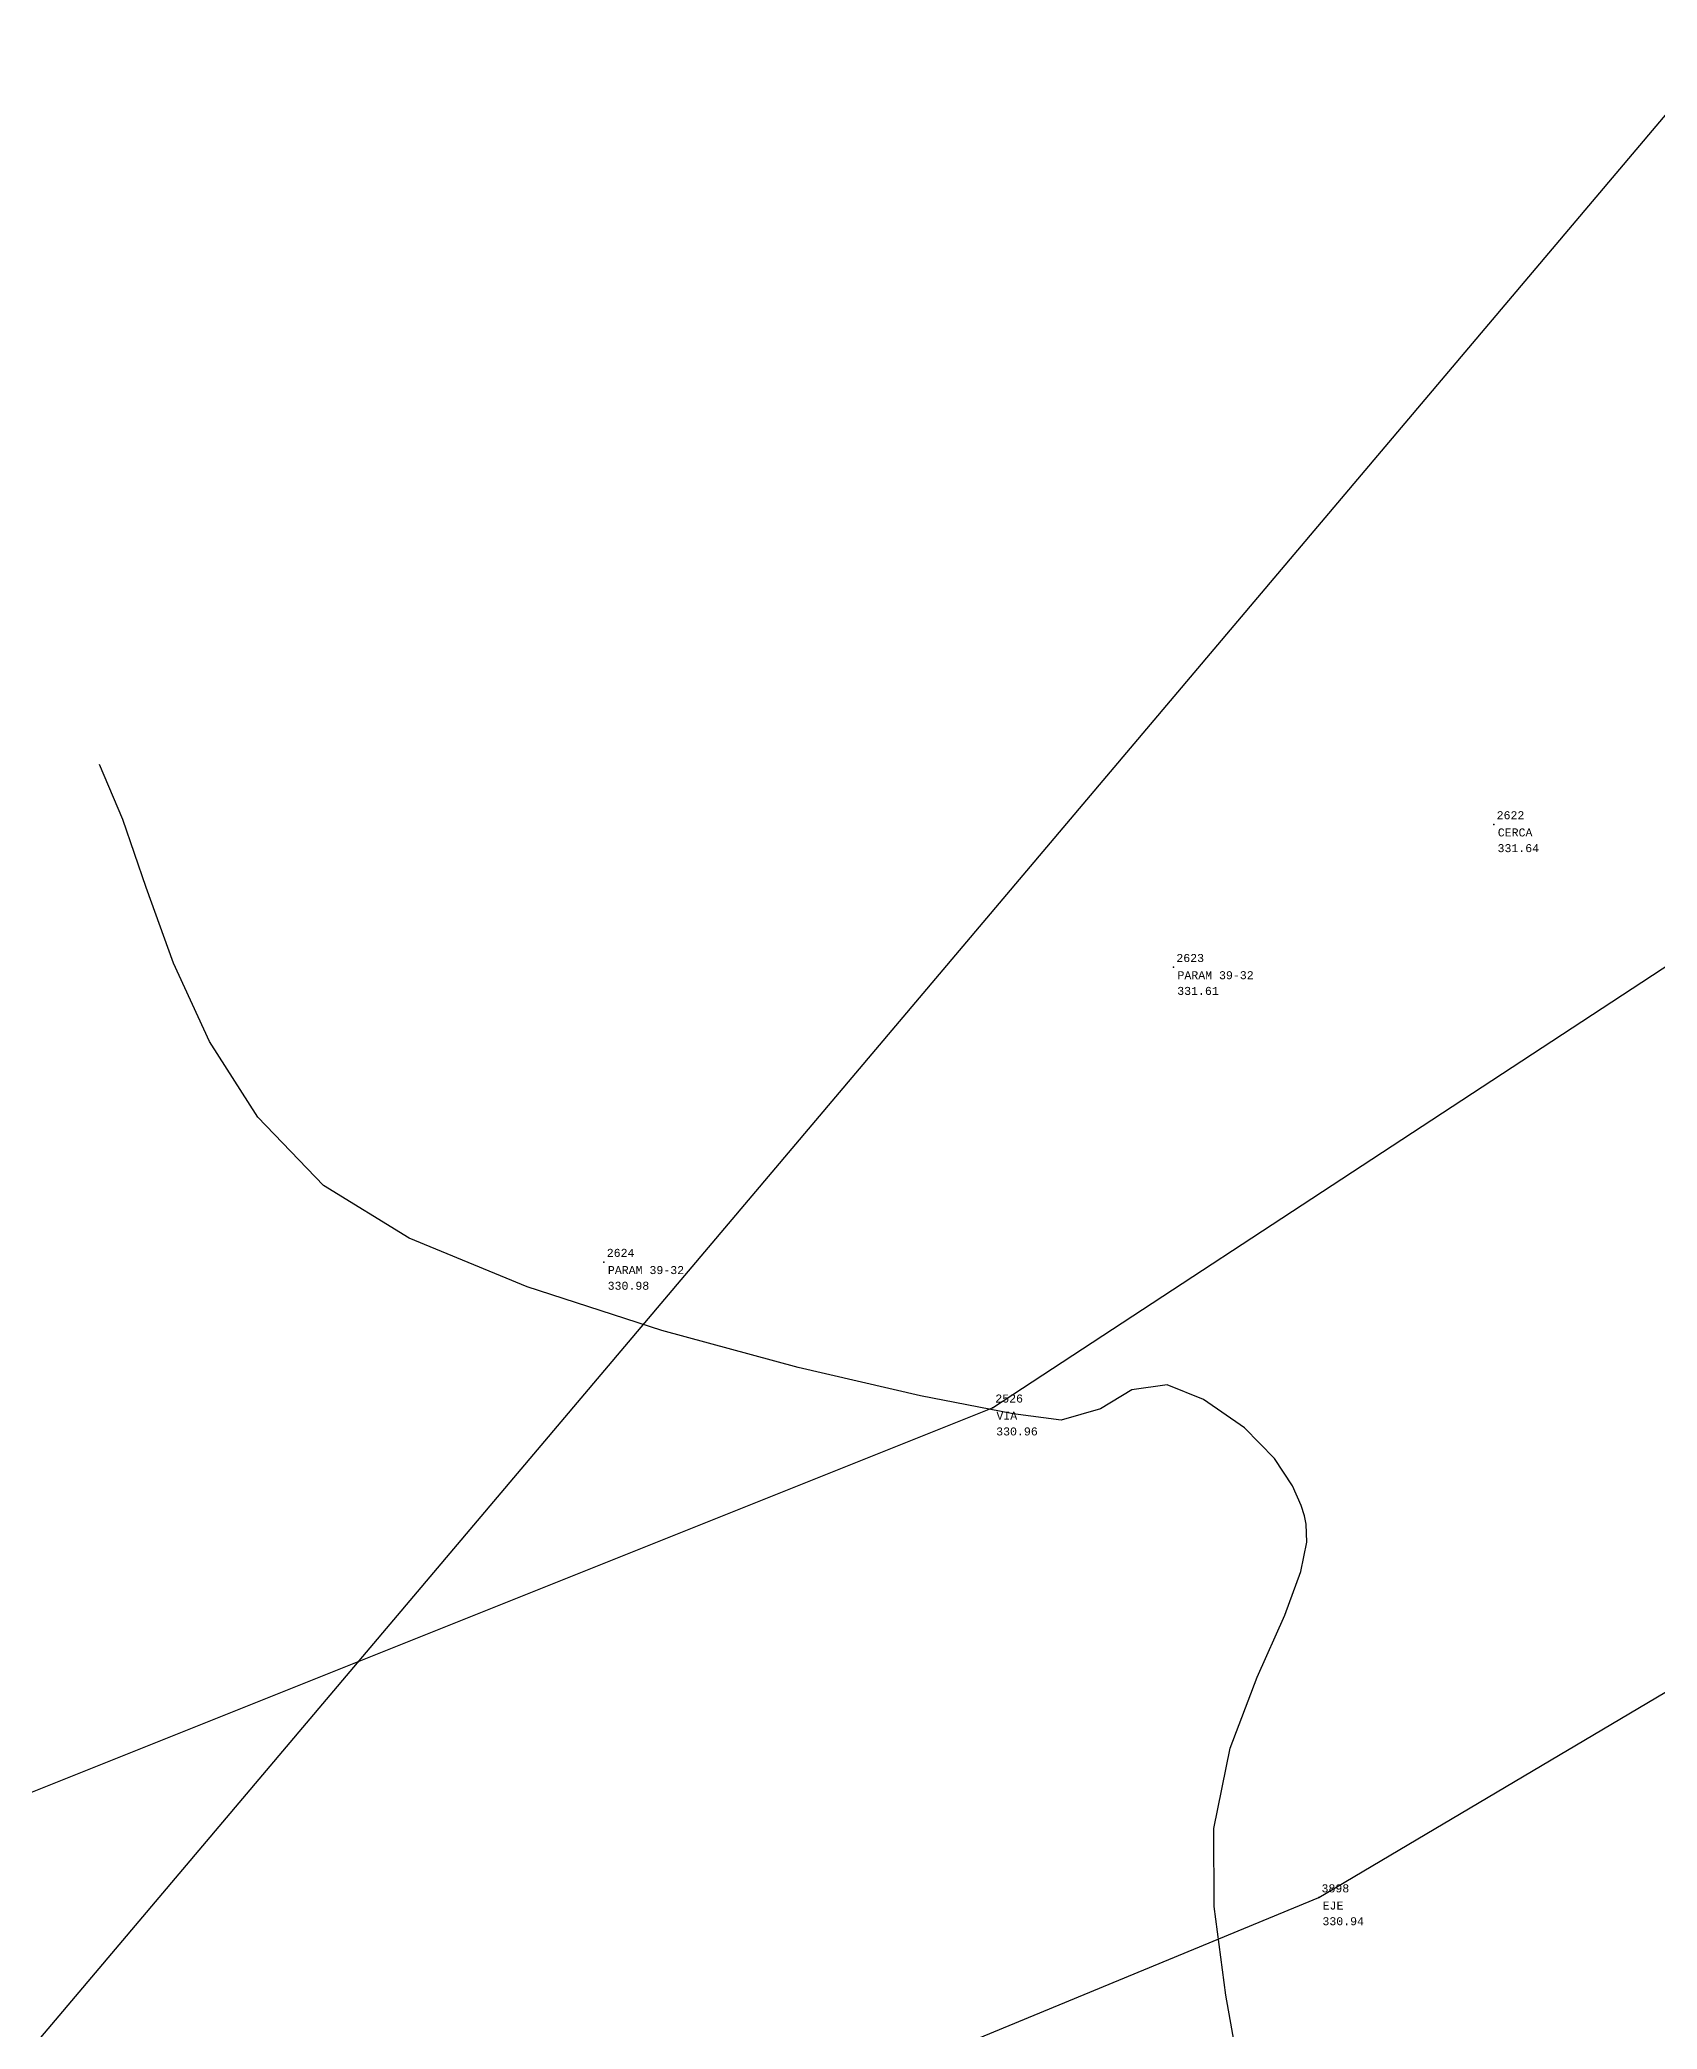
# Model space of a CAD drawing. Header units: metres. Extents: x 5050628 to 5051715, y 2427226 to 2427693.
# Drawn here: x 5051381.47 to 5051391.58, y 2427512.84 to 2427525.27 of the extents above; entities that cross this region are included whole.
import ezdxf
from ezdxf.enums import TextEntityAlignment as Align

# ---------------------------------------------------------------- set-up
doc = ezdxf.new("R2010")
doc.units = ezdxf.units.M
for name, color, linetype in [('1. Eje Vía', 7, 'Continuous'), ('C-TOPO-MINR-N', 11, 'Continuous'), ('CVL_PUNTO', 2, 'Continuous'), ('CVL_PUNTO_COR', 2, 'Continuous'), ('CVL_PUNTO_NUM', 2, 'Continuous'), ('Red Baja Tension', 30, 'Continuous'), ('Vía', 40, 'Continuous')]:
    doc.layers.add(name, color=color, linetype=linetype)
doc.styles.add('MONOTXT4', font='monotxt4.shx')

msp = doc.modelspace()

# ---------------------------------------------------------------- linework, layer by layer
at = {"layer": '1. Eje Vía', "elevation": 280.286, "flags": 128}
msp.add_lwpolyline([(5051345.746, 2427520.443), (5051352.51, 2427517.333), (5051358.772, 2427514.519), (5051364.67, 2427512.12), (5051371.06, 2427510.264), (5051376.691999999, 2427509.846), (5051384.19, 2427511.487), (5051389.464, 2427513.667000001), (5051394.125, 2427516.428000001), (5051398.963999999, 2427520.864), (5051403.471, 2427527.108), (5051405.933, 2427532.183), (5051407.541, 2427537.495), (5051408.507, 2427543.423), (5051409.041, 2427549.798000001), (5051409.366999999, 2427558.115), (5051407.360999999, 2427566.632), (5051404.166, 2427573.808), (5051401.29, 2427579.767), (5051399.167999999, 2427586.987)], dxfattribs=at)
at = {"layer": 'C-TOPO-MINR-N', "color": 32, "linetype": 'Continuous', "lineweight": -3}
msp.add_polyline3d([(5051388.985498072, 2427512.483882993, 331.9655000000001), (5051388.88419255, 2427513.058342278, 331.9655000000001), (5051388.811982486, 2427513.611171701, 331.9655000000001), (5051388.808227273, 2427514.09949091, 331.9655000000001), (5051388.911956141, 2427514.600244507, 331.9655000000001), (5051389.079341104, 2427515.043735411, 331.9655000000001), (5051389.251610932, 2427515.43218313, 331.9655000000001), (5051389.353449629, 2427515.704801719, 331.9655000000001), (5051389.389094841, 2427515.887763324, 331.9655000000001), (5051389.386408714, 2427515.999764861, 331.9655000000001), (5051389.37572026, 2427516.052827037, 331.9655000000001), (5051389.355516706, 2427516.117105584, 331.9655000000001), (5051389.300493984, 2427516.240291447, 331.9655000000001), (5051389.187999423, 2427516.40986175, 331.9655000000001), (5051389.000500364, 2427516.60258114, 331.9655000000001), (5051388.745319813, 2427516.77916053, 331.9655000000001), (5051388.518187128, 2427516.870425743, 331.9655000000001), (5051388.296250612, 2427516.839556617, 331.9655000000001), (5051388.09997106, 2427516.720880477, 331.9655000000001), (5051387.854303405, 2427516.649944273, 331.9655000000001), (5051387.555390634, 2427516.689375681, 331.9655000000001), (5051386.976075672, 2427516.802472938, 331.9655000000001), (5051386.212723479, 2427516.979018412, 331.9655000000001), (5051385.361699009, 2427517.208794473, 331.9655000000001), (5051384.519367216, 2427517.481583487, 331.9655000000001), (5051383.782093059, 2427517.787167825, 331.9655000000001), (5051383.246241493, 2427518.115329853, 331.9655000000001), (5051382.837721507, 2427518.541828988, 331.9655000000001), (5051382.534829775, 2427519.015824061, 331.9655000000001), (5051382.311003476, 2427519.505219064, 331.9655000000001), (5051382.139679786, 2427519.977917987, 331.9655000000001), (5051381.994295882, 2427520.401824822, 331.9655000000001), (5051381.848288942, 2427520.744843561, 331.9655000000001)], dxfattribs=at)
at = {"layer": 'CVL_PUNTO', "color": 4}
for p in [(5051390.558, 2427520.371, 332.109), (5051390.558, 2427520.371, 332.109), (5051388.557, 2427519.479, 332.077), (5051388.557, 2427519.479, 332.077), (5051384.998999999, 2427517.637, 331.446), (5051384.998999999, 2427517.637, 331.446), (5051387.425999999, 2427516.727, 331.43), (5051387.425999999, 2427516.727, 331.43), (5051389.464, 2427513.667000001, 331.4030000000001), (5051389.464, 2427513.667000001, 331.4030000000001)]:
    msp.add_point(p, dxfattribs=at)
at = {"layer": 'Red Baja Tension', "elevation": 323.3550000000001, "flags": 128}
msp.add_lwpolyline([(5051214.525, 2427564.231000001), (5051241.659, 2427548.434000001), (5051301.685000001, 2427534.931), (5051357.163, 2427520.468), (5051376.182, 2427506.523), (5051401.262, 2427536.202000001), (5051398.111000001, 2427603.967), (5051428.819, 2427622.067000001), (5051444.74, 2427634.543000001), (5051467.573, 2427655.58)], dxfattribs=at)
at = {"layer": 'Vía'}
msp.add_polyline3d([(5051341.103, 2427525.134000001, 328.497), (5051348.794, 2427521.475000001, 329.127), (5051354.622, 2427519.051, 329.555), (5051361.929000001, 2427515.901000001, 329.824), (5051368.487000001, 2427513.54, 330.2110000000001), (5051374.571000001, 2427512.928, 330.502), (5051380.823, 2427514.087, 330.9210000000001), (5051387.425999999, 2427516.727, 331.43), (5051393.169, 2427520.492000001, 331.935), (5051398.839, 2427524.898, 332.449), (5051402.058, 2427531.113000001, 333.197), (5051404.26, 2427538.064, 333.9020000000001), (5051405.892, 2427547.694, 334.6350000000001), (5051406.671, 2427553.627, 334.982), (5051406.375, 2427561.615000001, 335.4510000000001), (5051402.984, 2427570.017, 336.108), (5051399.371, 2427577.101000001, 336.654), (5051397.448, 2427584.199000001, 336.945)], dxfattribs=at)

# ---------------------------------------------------------------- texts
at = {"layer": 'CVL_PUNTO_COR', "color": 4, "style": 'MONOTXT4'}
for s, p in [('331.64', (5051390.581314046, 2427520.248193424, 332.109)), ('331.61', (5051388.580314045, 2427519.356193424, 332.077)), ('330.98', (5051385.022314045, 2427517.514193424, 331.446)), ('330.96', (5051387.449314045, 2427516.604193424, 331.43)), ('330.94', (5051389.487314046, 2427513.544193424, 331.4030000000001))]:
    msp.add_text(s, height=0.05, dxfattribs=at).set_placement(p, align=Align.TOP_LEFT)
at = {"layer": 'CVL_PUNTO_NUM', "color": 4, "style": 'MONOTXT4'}
for s, p in [('2622', (5051390.57567767, 2427520.38867767, 332.109)), ('2623', (5051388.57467767, 2427519.49667767, 332.077)), ('2624', (5051385.016677669, 2427517.65467767, 331.446)), ('2526', (5051387.443677669, 2427516.74467767, 331.43)), ('3898', (5051389.481677669, 2427513.68467767, 331.4030000000001))]:
    msp.add_text(s, height=0.05, dxfattribs=at).set_placement(p, align=Align.BOTTOM_LEFT)
for s, p in [('CERCA', (5051390.582748736, 2427520.346251263, 332.109)), ('PARAM 39-32', (5051388.581748737, 2427519.454251263, 332.077)), ('PARAM 39-32', (5051385.023748736, 2427517.612251263, 331.446)), ('VIA', (5051387.450748737, 2427516.702251263, 331.43)), ('EJE', (5051389.488748736, 2427513.642251263, 331.4030000000001))]:
    msp.add_text(s, height=0.05, dxfattribs=at).set_placement(p, align=Align.TOP_LEFT)

doc.saveas('drawing.dxf')
